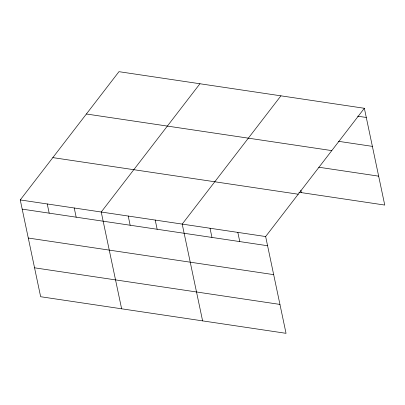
<?xml version="1.0" encoding="UTF-8"?>
<svg xmlns="http://www.w3.org/2000/svg" width="405" height="405" viewBox="0 0 405 405"><rect width="100%" height="100%" fill="white"/><g stroke="black" fill="none" stroke-linecap="round" stroke-linejoin="round"><path stroke-width="0.61" d="M364.353 108.277L265.645 236.545L286.036 333.325L40.647 296.723L20.25 199.938L118.964 71.675L364.353 108.277L384.75 205.062L298.865 192.248M199.943 83.754L101.23 212.017L121.627 308.802M280.923 95.833L182.209 224.097L202.606 320.882M357.64 116.179L366.292 117.47M338.393 141.304L372.382 146.372M86.386 114.002L331.781 150.604M318.71 167.214L378.66 176.155M52.827 157.611L298.217 194.218M20.25 199.938L265.645 236.545M22.189 209.127L267.578 245.734M28.279 238.034L273.669 274.636M34.552 267.816L279.946 304.418M300.809 190.208L301.315 192.613M237.831 232.394L239.77 241.582M210.023 228.248L211.957 237.436M155.216 220.072L157.155 229.26M128.223 216.047L130.162 225.236M74.236 207.993L76.175 217.181M47.243 203.968L49.182 213.157"/></g></svg>
